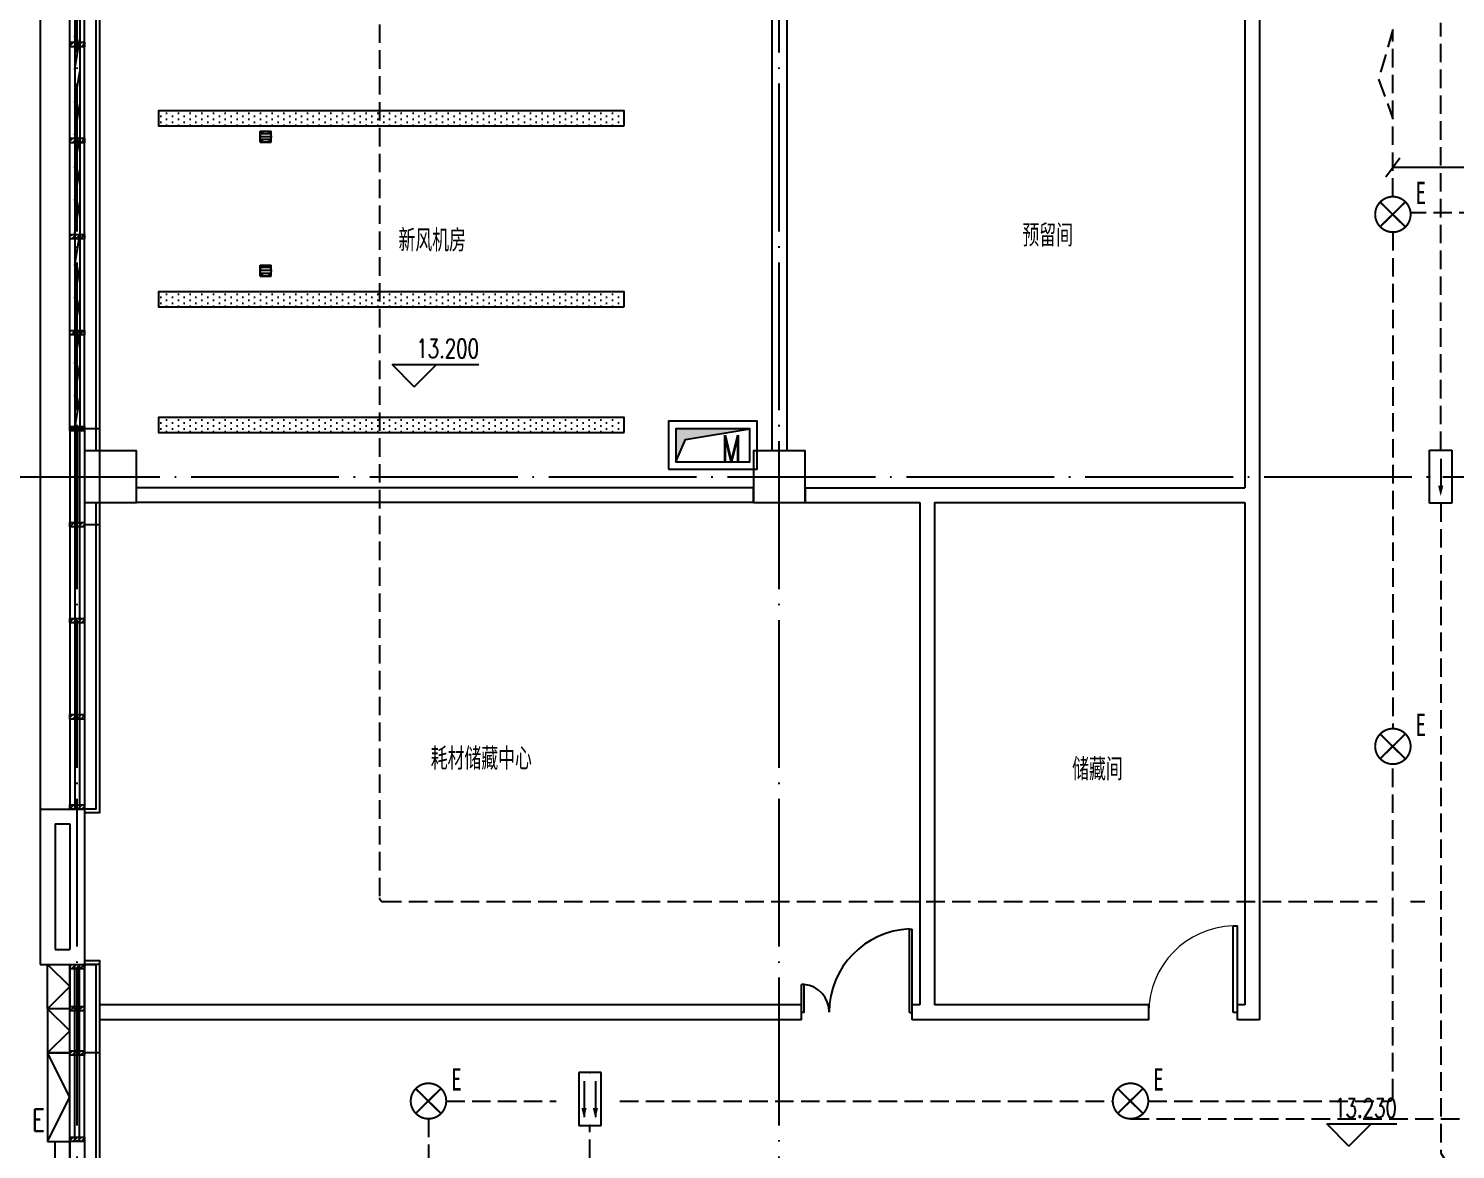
# Model space of a CAD drawing. Extents: x -621157 to 1764546, y -106808 to 741893.
# Drawn here: x 1222 to 20531, y 210894 to 226066 of the extents above; entities that cross this region are included whole.
import ezdxf
from ezdxf.enums import TextEntityAlignment as Align

# ---------------------------------------------------------------- set-up
doc = ezdxf.new("R2010")
doc.units = 0
doc.header["$LTSCALE"] = 1000
doc.header["$MEASUREMENT"] = 0
for name, pattern in [('DASH', [0.35, 0.25, -0.1]), ('XREF-A-101-平面图_t3$0$__DASH', [0.35, 0.25, -0.1]), ('XREF-A-101-平面图_t3$0$DOTE', [2.42, 2, -0.2, 0.02, -0.2])]:
    doc.linetypes.add(name, pattern=pattern)
for name, color, linetype in [('0-底图', 7, 'Continuous'), ('E-EQUIP-LGT', 3, 'Continuous'), ('EQUIP-照明', 3, 'Continuous'), ('SIG_TEXT', 2, 'Continuous'), ('TEL_TEXT', 7, 'Continuous'), ('WIRE-应急', 4, 'DASH'), ('WIRE-照明', 4, 'Continuous'), ('XREF-A-101-平面图_t3$0$A-COLUMN', 8, 'Continuous'), ('XREF-A-101-平面图_t3$0$A-CURTWALL', 8, 'Continuous'), ('XREF-A-101-平面图_t3$0$A-DIM_ELEV', 8, 'Continuous'), ('XREF-A-101-平面图_t3$0$A-DIM_LEAD', 3, 'Continuous'), ('XREF-A-101-平面图_t3$0$A-DOTE', 8, 'Continuous'), ('XREF-A-101-平面图_t3$0$A-PUB_HATCH', 8, 'Continuous'), ('XREF-A-101-平面图_t3$0$A-RAIL', 8, 'Continuous'), ('XREF-A-101-平面图_t3$0$A-ROOM-CH', 8, 'Continuous'), ('XREF-A-101-平面图_t3$0$A-SEE', 8, 'Continuous'), ('XREF-A-101-平面图_t3$0$A-WALL', 8, 'Continuous'), ('XREF-A-101-平面图_t3$0$A-WALL-FILL', 8, 'Continuous'), ('XREF-A-101-平面图_t3$0$A-WINDOW', 8, 'Continuous'), ('XREF-A-101-平面图_t3$0$A-开启符号', 8, 'Continuous'), ('XREF-A-101-平面图_t3$0$A-背衬铝板', 8, 'Continuous'), ('XREF-A-101-平面图_t3$0$M-HOLE', 8, 'Continuous'), ('XREF-A-101-平面图_t3$0$PUB_TEXT', 8, 'Continuous'), ('设备-照明', 3, 'Continuous')]:
    doc.layers.add(name, color=color, linetype=linetype)
doc.styles.add('_TEL_DIM', font='SIMPLEX', dxfattribs={"width": 0.8, "height": 3.5, "bigfont": 'HZTXT'})
doc.styles.get("Standard").update_dxf_attribs({"font": 'romans.shx', "bigfont": 'HZDXC.SHX'})
doc.styles.add('STYLE1', font='simhei.ttf')
doc.styles.add('XREF-A-101-平面图_t3$0$-HZDXCROMANS', font='ROMANS.shx', dxfattribs={"bigfont": 'HZDXC.shx'})
doc.styles.add('XREF-A-101-平面图_t3$0$_TCH_DIM', font='SIMPLEX', dxfattribs={"bigfont": 'GBCBIG'})
doc.styles.add('XREF-A-101-平面图_t3$0$A-STANDARD', font='SIMPLEX', dxfattribs={"bigfont": 'GBCBIG'})
doc.styles.add('XREF-A-101-平面图_t3$0$hzdxcROMANS', font='ROMANS', dxfattribs={"width": 0.8, "bigfont": 'HZDXC'})

# ---------------------------------------------------------------- blocks, each defined once
blk = doc.blocks.new('XREF-A-101-平面图_t3$0$柱网3F')
at = {"layer": 'XREF-A-101-平面图_t3$0$A-COLUMN'}
for points in [[(100, -20350), (800, -20350), (800, -19650), (100, -19650)], [(9150, -20350), (9850, -20350), (9850, -19650), (9150, -19650)]]:
    blk.add_lwpolyline(points, close=True, dxfattribs=at)
blk = doc.blocks.new('XREF-A-101-平面图_t3$0$G$C869EB286')
at = {"layer": 'XREF-A-101-平面图_t3$0$A-WINDOW'}
h = blk.add_hatch(dxfattribs=at)
h.set_pattern_fill('ANSI31', color=256, scale=25)
h.set_pattern_definition([(45, (-143.957, -89940), (-28.0633, 28.0633), [])])
h.paths.add_polyline_path([(0, 60), (200, 60), (200, 0), (0, 0)])
blk.add_lwpolyline([(0, 60), (200, 60), (200, 0), (0, 0)], close=True, dxfattribs=at)
blk = doc.blocks.new('XREF-A-101-平面图_t3$0$ROOM')
at = {"layer": 'XREF-A-101-平面图_t3$0$A-ROOM-CH', "style": 'XREF-A-101-平面图_t3$0$-HZDXCROMANS', "width": 0.6}
for tag, p in [('中文房间名称', (0, -1000)), ('英文房间名称', (0, -1500))]:
    blk.add_attdef(tag, text='', height=300, dxfattribs=at).set_placement(p, align=Align.CENTER)
blk = doc.blocks.new('XREF-A-101-平面图_t3$0$地漏1')
for p, q in [((-75, -75), (-75, 75)), ((75, 75), (-75, 75)), ((-40, 75), (-40, -75)), ((0, 75), (0, -75)), ((40, 75), (40, -75)), ((75, -75), (75, 75)), ((75, -75), (-75, -75))]:
    blk.add_line(p, q)
blk.add_circle((0, 0), 75)
blk = doc.blocks.new('XREF-A-101-平面图_t3$0$G$C763C4DB6')
at = {"layer": 'XREF-A-101-平面图_t3$0$PUB_TEXT', "zscale": 0.5, "rotation": 270}
for p in [(-51470, 121302), (-51470, 119490)]:
    blk.add_blockref('XREF-A-101-平面图_t3$0$地漏1', p, dxfattribs=at)
blk = doc.blocks.new('XREF-A-101-平面图_t3$0$轴网(3)')
at = {"layer": 'XREF-A-101-平面图_t3$0$A-DOTE', "linetype": 'XREF-A-101-平面图_t3$0$DOTE'}
for p, q in [((0, -3300), (0, 43300)), ((9500, -3300), (9500, 43300)), ((-3300, 20000), (69800, 20000))]:
    blk.add_line(p, q, dxfattribs=at)
blk = doc.blocks.new('XREF-A-101-平面图_t3$0$G$C9E80631F')
at = {"layer": 'XREF-A-101-平面图_t3$0$A-DIM_LEAD', "color": 7, "style": 'XREF-A-101-平面图_t3$0$_TCH_DIM', "width": 0.705882}
blk.add_text('E', height=298, dxfattribs=at).set_placement((177, -143))
blk = doc.blocks.new('XREF-A-101-平面图_t3$0$DOOR2DLIB$SYSLIB$00000107')
at = {"color": 0}
for p, q in [((0.45, 0.975), (0.5, 0.975)), ((0.45, 0), (0.45, 0.975)), ((0.5, 0), (0.5, 0.975)), ((0.5, 0), (0.45, 0))]:
    blk.add_line(p, q, dxfattribs=at)
at = {"color": 0, "lineweight": 13}
blk.add_arc((0.475, 0), 0.975, 91.4693, 180, dxfattribs=at)
blk = doc.blocks.new('XREF-A-101-平面图_t3$0$DOOR2DLIB$SYSLIB$00000123')
at = {"color": 0}
for p, q in [((0.475, -0.001), (0.475, 0.752)), ((0.475, 0.752), (0.5, 0.752)), ((0.5, -0.001), (0.5, 0.752)), ((-0.5, 0), (-0.5, 0.252)), ((-0.475, 0.252), (-0.5, 0.252)), ((-0.475, 0), (-0.475, 0.252)), ((-0.475, 0), (-0.5, 0)), ((0.475, -0.001), (0.5, -0.001))]:
    blk.add_line(p, q, dxfattribs=at)
for centre, radius, start, end in [((0.505, -0.002), 0.755, 92.2493, 179.7238), ((-0.501, 0.003), 0.251, 359.7899, 84.0974)]:
    blk.add_arc(centre, radius, start, end, dxfattribs=at)
blk = doc.blocks.new('XREF-A-101-平面图_t3$0$WINDOW2DLIB$SYSLIB$00000012')
at = {"color": 0}
for points in [[(-0.5, 0.5), (-0.5, -0.5)], [(0.5, 0.5), (-0.5, 0.5)], [(0.5, -0.5), (0.5, 0.5)], [(-0.5, 0.1667), (0.5, 0.1667)], [(-0.3839, -0.1667), (-0.448, 0.1667)], [(-0.3159, -0.1667), (-0.38, 0.1667)], [(-0.2479, -0.1667), (-0.312, 0.1667)], [(-0.1799, -0.1667), (-0.244, 0.1667)], [(-0.1119, -0.1667), (-0.176, 0.1667)], [(-0.0439, -0.1667), (-0.108, 0.1667)], [(0.0241, -0.1667), (-0.04, 0.1667)], [(0.0921, -0.1667), (0.028, 0.1667)], [(0.16, -0.1667), (0.0959, 0.1667)], [(0.228, -0.1667), (0.1639, 0.1667)], [(0.296, -0.1667), (0.2319, 0.1667)], [(0.364, -0.1667), (0.2999, 0.1667)], [(0.432, -0.1667), (0.3679, 0.1667)], [(0.5, -0.1667), (0.4359, 0.1667)], [(-0.4519, -0.1667), (-0.5, 0.0836)], [(-0.5, -0.1667), (0.5, -0.1667)], [(0.5, -0.5), (-0.5, -0.5)]]:
    blk.add_lwpolyline(points, dxfattribs=at)
blk = doc.blocks.new('XREF-A-101-平面图_t3')
at = {"layer": 'XREF-A-101-平面图_t3$0$A-PUB_HATCH'}
h = blk.add_hatch(dxfattribs=at)
h.set_pattern_fill('DOTS', color=256, scale=50, angle=270)
h.set_pattern_definition([(270, (200100, 464155), (79.375, -39.6875), [0, -79.375])])
h.paths.add_polyline_path([(207400, 224750), (207400, 224950), (201100, 224950), (201100, 224750)])
h = blk.add_hatch(dxfattribs=at)
h.set_pattern_fill('DOTS', color=256, scale=50, angle=270)
h.set_pattern_definition([(270, (200100, 461705), (79.375, -39.6875), [0, -79.375])])
h.paths.add_polyline_path([(207400, 222300), (207400, 222500), (201100, 222500), (201100, 222300)])
h = blk.add_hatch(dxfattribs=at)
h.set_pattern_fill('DOTS', color=256, scale=50, angle=270)
h.set_pattern_definition([(270, (200100, 460005), (79.375, -39.6875), [0, -79.375])])
h.paths.add_polyline_path([(207400, 220600), (207400, 220800), (201100, 220800), (201100, 220600)])
h = blk.add_hatch(color=256, dxfattribs=at)
h.dxf.hatch_style = 1
h.paths.add_polyline_path([(209100, 220650), (208100, 220650), (208100, 220200), (208232, 220502)])
at = {"layer": 'XREF-A-101-平面图_t3$0$A-CURTWALL'}
for p, q in [((199900, 220650), (199900, 215500)), ((200100, 220650), (199900, 220650)), ((199967, 220650), (199967, 215500)), ((200033, 220650), (200033, 215500)), ((200100, 220650), (200100, 215500)), ((200100, 215500), (199900, 215500)), ((199900, 211000), (199900, 213400)), ((199900, 213400), (200100, 213400)), ((199967, 211000), (199967, 213400)), ((200033, 211000), (200033, 213400)), ((200100, 211000), (200100, 213400))]:
    blk.add_line(p, q, dxfattribs=at)
at = {"layer": 'XREF-A-101-平面图_t3$0$A-DIM_ELEV'}
for p, q in [((204561, 221218), (204261, 221518)), ((204261, 221518), (205435, 221518)), ((204561, 221218), (204861, 221518)), ((217209, 210939), (216909, 211239)), ((216909, 211239), (217855, 211239)), ((217209, 210939), (217509, 211239))]:
    blk.add_line(p, q, dxfattribs=at)
at = {"layer": 'XREF-A-101-平面图_t3$0$A-RAIL'}
for points in [[(200250, 227150), (200250, 220350)], [(200300, 227150), (200300, 220350)], [(200300, 219650), (200300, 215450), (200100, 215450)], [(200250, 219650), (200250, 215500), (200100, 215500)], [(200100, 213450), (200300, 213450), (200300, 210350)], [(200100, 213400), (200250, 213400), (200250, 210350)]]:
    blk.add_lwpolyline(points, dxfattribs=at)
at = {"layer": 'XREF-A-101-平面图_t3$0$A-SEE'}
blk.add_lwpolyline([(199500, 236300), (199500, 215500)], dxfattribs=at)
at = {"layer": 'XREF-A-101-平面图_t3$0$A-WALL'}
for p, q in [((215800, 227150), (215800, 219850)), ((216000, 227150), (216000, 219750)), ((209400, 226750), (209400, 220350)), ((209600, 226650), (209600, 220350)), ((200100, 220650), (200100, 219350)), ((200300, 220650), (200100, 220650)), ((200300, 220650), (200300, 219350)), ((209600, 220350), (209400, 220350)), ((209150, 219850), (200800, 219850)), ((200800, 219650), (200800, 219850)), ((209150, 219650), (209150, 219850)), ((209850, 219850), (211500, 219850)), ((209850, 219850), (209850, 219650)), ((211500, 219850), (215800, 219850)), ((216000, 219750), (216000, 212650)), ((209150, 219650), (200800, 219650)), ((209850, 219650), (211400, 219650)), ((211400, 219650), (211400, 212850)), ((211600, 219650), (211600, 212850)), ((211600, 219650), (215800, 219650)), ((215800, 219650), (215800, 212850)), ((200300, 219350), (200100, 219350)), ((200100, 213400), (200100, 212750)), ((200300, 213400), (200100, 213400)), ((200300, 213400), (200300, 212850)), ((209800, 212850), (200300, 212850)), ((211400, 212850), (211300, 212850)), ((214500, 212850), (211600, 212850)), ((215800, 212850), (215700, 212850)), ((200100, 212750), (200100, 212200)), ((200300, 212650), (200300, 212200)), ((209800, 212650), (200300, 212650)), ((211500, 212650), (211300, 212650)), ((214500, 212650), (211500, 212650)), ((216000, 212650), (215700, 212650)), ((200300, 212200), (200100, 212200))]:
    blk.add_line(p, q, dxfattribs=at)
for points in [[(209800, 212650), (209800, 212850)], [(211300, 212650), (211300, 212850)], [(214500, 212650), (214500, 212850)], [(215700, 212650), (215700, 212850)]]:
    blk.add_lwpolyline(points, dxfattribs=at)
at = {"layer": 'XREF-A-101-平面图_t3$0$A-WALL-FILL', "color": 171}
for p, q in [((199500, 215500), (199500, 213400)), ((199500, 215500), (200100, 215500)), ((200100, 215500), (200100, 213400)), ((199700, 215300), (199700, 213600)), ((199700, 215300), (199900, 215300)), ((199900, 215300), (199900, 213600)), ((199700, 213600), (199900, 213600)), ((199500, 213400), (200100, 213400)), ((199700, 210100), (199700, 211000)), ((199700, 211000), (199900, 211000)), ((199900, 211000), (199900, 210350)), ((200100, 211000), (199900, 211000)), ((199900, 210100), (199900, 211000)), ((200100, 211000), (200100, 210350))]:
    blk.add_line(p, q, dxfattribs=at)
at = {"layer": 'XREF-A-101-平面图_t3$0$A-开启符号', "linetype": 'Continuous'}
for points in [[(199600, 213400), (199900, 213400), (199900, 212800), (199600, 212800)], [(199600, 212200), (199900, 212200), (199900, 212800), (199600, 212800)], [(199600, 211000), (199900, 211000), (199900, 212200), (199600, 212200)]]:
    blk.add_lwpolyline(points, close=True, dxfattribs=at)
for points in [[(199600, 213400), (199900, 213100), (199600, 212800)], [(199600, 212200), (199900, 212500), (199600, 212800)], [(199600, 211000), (199900, 211600), (199600, 212200)]]:
    blk.add_lwpolyline(points, dxfattribs=at)
at = {"layer": 'XREF-A-101-平面图_t3$0$A-背衬铝板', "color": 6, "linetype": 'XREF-A-101-平面图_t3$0$__DASH', "ltscale": 0.5, "const_width": 30}
for points in [[(200000, 220620), (200000, 219380)], [(200000, 213340), (200000, 212230)]]:
    blk.add_lwpolyline(points, dxfattribs=at)
at = {"layer": 'XREF-A-101-平面图_t3$0$M-HOLE'}
for points in [[(207400, 224750), (207400, 224950), (201100, 224950), (201100, 224750)], [(207400, 222300), (207400, 222500), (201100, 222500), (201100, 222300)], [(207400, 220600), (207400, 220800), (201100, 220800), (201100, 220600)], [(208000, 220100), (209200, 220100), (209200, 220750), (208000, 220750)], [(208100, 220200), (209100, 220200), (209100, 220650), (208100, 220650)]]:
    blk.add_lwpolyline(points, close=True, dxfattribs=at)
blk.add_lwpolyline([(209100, 220650), (208100, 220650), (208100, 220200), (208232, 220502), (209100, 220650)], dxfattribs=at)
for name, p in [('XREF-A-101-平面图_t3$0$G$C763C4DB6', (254020, 103300)), ('XREF-A-101-平面图_t3$0$G$C9E80631F', (199215, 211287))]:
    blk.add_blockref(name, p)
at = {"layer": 'XREF-A-101-平面图_t3$0$A-COLUMN'}
blk.add_blockref('XREF-A-101-平面图_t3$0$柱网3F', (200000, 240000), dxfattribs=at)
at = {"layer": 'XREF-A-101-平面图_t3$0$A-DOTE'}
blk.add_blockref('XREF-A-101-平面图_t3$0$轴网(3)', (200000, 200000), dxfattribs=at)
at = {"layer": 'XREF-A-101-平面图_t3$0$A-ROOM-CH'}
ref = blk.add_blockref('XREF-A-101-平面图_t3$0$ROOM', (213132, 224115), dxfattribs=at)
ref.add_attrib('中文房间名称', '预留间', dxfattribs={"height": 300, "style": 'XREF-A-101-平面图_t3$0$-HZDXCROMANS', "width": 0.8}).set_placement((213132, 223115), align=Align.CENTER)
ref = blk.add_blockref('XREF-A-101-平面图_t3$0$ROOM', (204803, 224047), dxfattribs=at)
ref.add_attrib('中文房间名称', '新风机房', dxfattribs={"height": 300, "style": 'XREF-A-101-平面图_t3$0$-HZDXCROMANS', "width": 0.8}).set_placement((204803, 223047), align=Align.CENTER)
ref = blk.add_blockref('XREF-A-101-平面图_t3$0$ROOM', (205468, 217034), dxfattribs=at)
ref.add_attrib('中文房间名称', '耗材储藏中心', dxfattribs={"height": 300, "style": 'XREF-A-101-平面图_t3$0$-HZDXCROMANS', "width": 0.8}).set_placement((205468, 216034), align=Align.CENTER)
ref = blk.add_blockref('XREF-A-101-平面图_t3$0$ROOM', (213805, 216890), dxfattribs=at)
ref.add_attrib('中文房间名称', '储藏间', dxfattribs={"height": 300, "style": 'XREF-A-101-平面图_t3$0$-HZDXCROMANS', "width": 0.8}).set_placement((213805, 215890), align=Align.CENTER)
at = {"layer": 'XREF-A-101-平面图_t3$0$A-WINDOW'}
for name, p, xscale, yscale, zscale, rotation in [('XREF-A-101-平面图_t3$0$WINDOW2DLIB$SYSLIB$00000012', (200000, 223900), 6500.000000861066, 200, 6500.000000861066, 270.0000000000052), ('XREF-A-101-平面图_t3$0$DOOR2DLIB$SYSLIB$00000123', (210550, 212750), -1500, -1500, -1500, 180), ('XREF-A-101-平面图_t3$0$DOOR2DLIB$SYSLIB$00000107', (215100, 212750), -1200, -1200, -1200, 180)]:
    blk.add_blockref(name, p, dxfattribs=dict(at, xscale=xscale, yscale=yscale, zscale=zscale, rotation=rotation))
at = {"layer": 'XREF-A-101-平面图_t3$0$A-WINDOW', "rotation": 180}
for p in [(200100, 225880), (200100, 224580), (200100, 223280), (200100, 221980), (200100, 220680), (200100, 219380), (200100, 218080), (200100, 216780), (200100, 215560), (200100, 213400), (200100, 212230), (200100, 211060)]:
    blk.add_blockref('XREF-A-101-平面图_t3$0$G$C869EB286', p, dxfattribs=at)
at = {"layer": 'XREF-A-101-平面图_t3$0$A-WINDOW'}
blk.add_blockref('XREF-A-101-平面图_t3$0$G$C869EB286', (199900, 212770), dxfattribs=at)
at = {"layer": 'XREF-A-101-平面图_t3$0$A-DIM_ELEV', "color": 7, "style": 'XREF-A-101-平面图_t3$0$A-STANDARD', "width": 0.705882}
for s, p in [('13.200', (204588, 221608)), ('13.230', (217008, 211329))]:
    blk.add_text(s, height=255, dxfattribs=at).set_placement(p)
at = {"layer": 'XREF-A-101-平面图_t3$0$M-HOLE', "style": 'XREF-A-101-平面图_t3$0$hzdxcROMANS', "width": 0.7}
blk.add_text('M', height=360, dxfattribs=at).set_placement((208721, 220200))
blk = doc.blocks.new('HC002633132082')
at = {"layer": 'EQUIP-照明', "color": 0, "linetype": 'Continuous', "const_width": 0.267}
blk.add_lwpolyline([(-2.37, 0, 1), (2.43, 0, 1)], format="xyb", close=True, dxfattribs=at)
for points in [[(-1.7, 1.67), (1.7, -1.67)], [(-1.7, -1.67), (-1.7, -1.67), (1.7, 1.67)]]:
    blk.add_lwpolyline(points, dxfattribs=at)
at = {"layer": 'EQUIP-照明', "color": 0}
blk.add_point((0, 0), dxfattribs=at)
at = {"color": 0, "width": 0.7}
blk.add_attdef('PSFHATT', (4.48, -2.4), '', height=0.025, dxfattribs=at)
at = {"layer": 'EQUIP-照明', "color": 0, "style": 'STYLE1', "width": 0.7}
blk.add_text('E', height=3, dxfattribs=at).set_placement((3.81, 1.42), align=Align.CENTER)
at = {"layer": 'EQUIP-照明', "color": 0, "style": '_TEL_DIM', "flags": 1}
blk.add_attdef('A', text='', height=0.0001, dxfattribs=at).set_placement((0.03, 0), align=Align.MIDDLE_CENTER)
blk = doc.blocks.new('HC002651110953')
at = {"layer": 'E-EQUIP-LGT', "color": 0}
for p, q in [((-7.2, 1.5), (-7.2, -1.5)), ((0, 1.5), (-7.2, 1.5)), ((-6, 0.74), (-1.2, 0.74)), ((0, -1.5), (0, 1.5)), ((-7.2, -1.5), (0, -1.5)), ((-6, -0.8), (-1.2, -0.8))]:
    blk.add_line(p, q, dxfattribs=at)
for p in [(-7.2, 0), (0, 0)]:
    blk.add_point(p, dxfattribs=at)
for points in [[(-2.4, 0.38), (-0.96, 0.74), (-2.4, 1.1)], [(-2.4, -1.16), (-0.96, -0.8), (-2.4, -0.44)]]:
    blk.add_solid(points, dxfattribs=at)
at = {"color": 0, "width": 0.7}
blk.add_attdef('PSFHATT', (0.02, -1.5), '', height=0.025, dxfattribs=at)
at = {"layer": 'E-EQUIP-LGT', "color": 0, "style": '_TEL_DIM', "flags": 1}
for tag in ['A', 'REMARK']:
    blk.add_attdef(tag, text='', height=0.0001, dxfattribs=at).set_placement((-3.6, -1.5), align=Align.MIDDLE_CENTER)
blk = doc.blocks.new('HC002631130701')
at = {"layer": 'WIRE-照明', "color": 0}
for p, q in [((-3.6, 3), (3.6, 3)), ((-3.6, 0), (-3.6, 3)), ((3.6, 3), (3.6, 0)), ((3.6, 0), (-3.6, 0)), ((-2.4, 1.5), (1.2, 1.5))]:
    blk.add_line(p, q, dxfattribs=at)
for p in [(0, 3), (-3.6, 1.5), (0, 0), (3.6, 1.5)]:
    blk.add_point(p, dxfattribs=at)
blk.add_solid([(1.2, 1.86), (2.64, 1.5), (1.2, 1.14)], dxfattribs=at)
at = {"color": 0, "width": 0.7}
blk.add_attdef('PSFHATT', (3.62, 0), '', height=0.025, dxfattribs=at)
at = {"layer": 'TEL_TEXT', "color": 0, "style": '_TEL_DIM', "flags": 1}
blk.add_attdef('A', text='', height=0.0001, dxfattribs=at).set_placement((0, 3), align=Align.MIDDLE_CENTER)

msp = doc.modelspace()

# ---------------------------------------------------------------- block references
at = {"layer": '0-底图'}
msp.add_blockref('XREF-A-101-平面图_t3', (-198119, 0), dxfattribs=at)

# ---------------------------------------------------------------- next in the draw order: linework, layer by layer
at = {"layer": 'SIG_TEXT', "color": 2}
for points in [[(19589, 224057), (19779, 224318)], [(19684, 224188), (24360, 224188)]]:
    msp.add_lwpolyline(points, dxfattribs=at)
at = {"layer": 'WIRE-应急'}
for points in [[(5970, 228221), (5970, 214300, 0.414214), (6020, 214250), (19473, 214250)], [(16374, 211550), (19634, 211550, 0.414214), (19684, 211600), (19684, 216110)], [(6634, 211310), (6634, 206700, 0.414214), (6684, 206650), (8544, 206650)]]:
    msp.add_lwpolyline(points, format="xyb", dxfattribs=at)
for points in [[(20331, 220360), (20331, 226145)], [(19684, 223790), (19684, 226052), (19490, 225380), (19684, 224843)], [(25383, 223572), (19923, 223572)], [(19684, 223310), (19684, 216590)], [(20331, 219640), (20331, 210845), (20521, 210550), (11737, 210550)], [(19924, 214250), (20116, 214250)], [(6874, 211550), (8362, 211550)], [(9225, 211550), (15894, 211550)], [(16134, 211310), (25634, 211310)], [(11017, 210550), (8944, 210550), (8819, 210430), (8819, 211217)]]:
    msp.add_lwpolyline(points, dxfattribs=at)

# ---------------------------------------------------------------- next in the draw order: block references
at = {"layer": '设备-照明', "xscale": 100, "yscale": 100, "zscale": 100}
for p in [(19681, 223550), (19681, 216350), (6631, 211550), (16131, 211550)]:
    msp.add_blockref('HC002633132082', p, dxfattribs=at)
at = {"layer": '设备-照明', "xscale": 100, "yscale": 100, "zscale": 100, "rotation": 270}
for name, p in [('HC002631130701', (20181, 220000)), ('HC002651110953', (8819, 211217))]:
    msp.add_blockref(name, p, dxfattribs=at)

doc.saveas('drawing.dxf')
